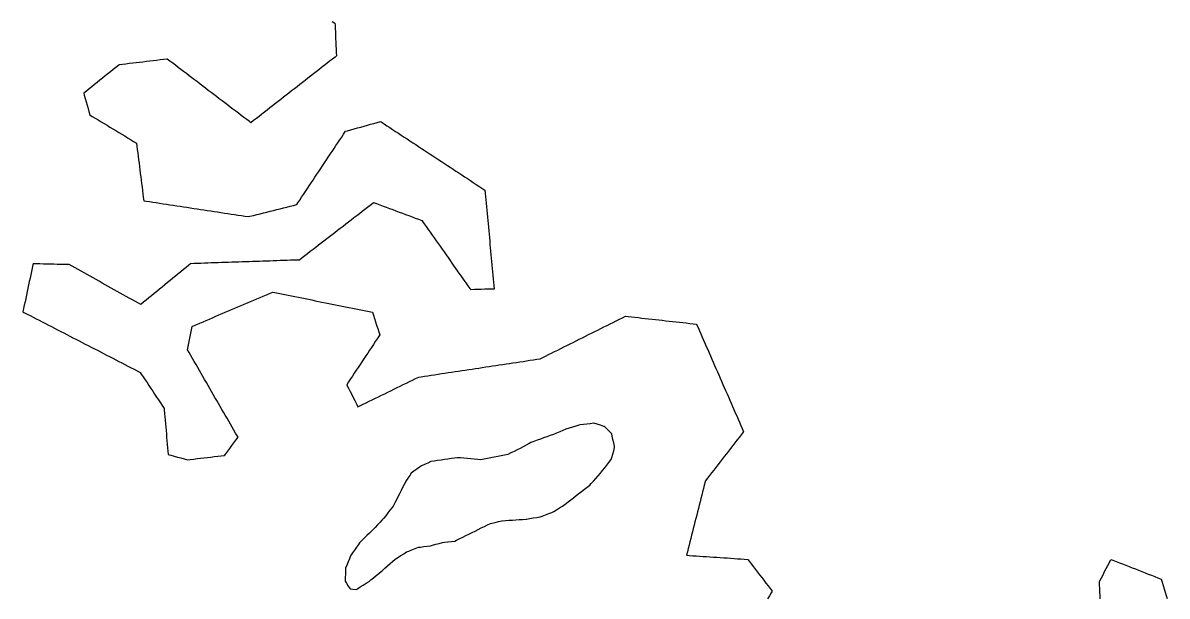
# Model space of a CAD drawing. Header units: millimetres. Extents: x 32 to 3054, y 42 to 5568.
# Drawn here: x 290.4 to 622.7, y 3797.9 to 3964.3 of the extents above; entities that cross this region are included whole.
import ezdxf

# ---------------------------------------------------------------- set-up
doc = ezdxf.new("R2010")
doc.units = ezdxf.units.MM
for name, color, linetype in [('ALL_ISLANDS', 7, 'Continuous'), ('OUTLINE_ISLAND_01', 7, 'Continuous'), ('OUTLINE_ISLAND_12', 7, 'Continuous')]:
    doc.layers.add(name, color=color, linetype=linetype)

msp = doc.modelspace()

# ---------------------------------------------------------------- linework, layer by layer
at = {"layer": 'ALL_ISLANDS'}
for points in [[(380.1696, 3964.6611), (381.0264, 3964.1455), (381.0478, 3963.6477), (381.0907, 3962.6486), (381.1337, 3961.6495), (381.1766, 3960.6505), (381.2196, 3959.6514), (381.2625, 3958.6523), (381.3055, 3957.6532), (381.3484, 3956.6542), (381.3914, 3955.6551), (381.4343, 3954.656), (381.0496, 3954.3556), (380.2615, 3953.7401), (379.4734, 3953.1246), (378.6852, 3952.509), (377.8971, 3951.8935), (377.109, 3951.278), (376.3208, 3950.6625), (375.5327, 3950.047), (374.7446, 3949.4315), (373.9564, 3948.816), (373.1683, 3948.2005), (372.3802, 3947.585), (371.5921, 3946.9695), (370.8039, 3946.354), (370.0158, 3945.7384), (369.2277, 3945.1229), (368.4395, 3944.5074), (367.6514, 3943.8919), (366.8633, 3943.2764), (366.0751, 3942.6609), (365.287, 3942.0454), (364.4989, 3941.4299), (363.7108, 3940.8144), (362.9226, 3940.1989), (362.1345, 3939.5834), (361.3464, 3938.9679), (360.5582, 3938.3523), (359.7701, 3937.7368), (358.982, 3937.1213), (358.1938, 3936.5058), (357.4057, 3935.8903), (356.6176, 3935.2748), (356.1816, 3935.6062), (355.3855, 3936.2113), (354.5893, 3936.8164), (353.7932, 3937.4215), (352.997, 3938.0266), (352.2009, 3938.6317), (351.4048, 3939.2368), (350.6086, 3939.8419), (349.8125, 3940.447), (349.0163, 3941.0521), (348.2202, 3941.6572), (347.424, 3942.2623), (346.6279, 3942.8674), (345.8318, 3943.4726), (345.0356, 3944.0777), (344.2395, 3944.6828), (343.4433, 3945.2879), (342.6472, 3945.893), (341.851, 3946.4981), (341.0549, 3947.1032), (340.2588, 3947.7083), (339.4626, 3948.3134), (338.6665, 3948.9185), (337.8703, 3949.5236), (337.0742, 3950.1287), (336.278, 3950.7339), (335.4819, 3951.339), (334.6858, 3951.9441), (333.8896, 3952.5492), (333.0935, 3953.1543), (332.2973, 3953.7594), (332.2119, 3953.749), (331.2192, 3953.6287), (330.2264, 3953.5084), (329.2337, 3953.3881), (328.241, 3953.2677), (327.2482, 3953.1474), (326.2555, 3953.0271), (325.2628, 3952.9068), (324.27, 3952.7864), (323.2773, 3952.6661), (322.2846, 3952.5458), (321.2918, 3952.4255), (320.2991, 3952.3051), (319.3064, 3952.1848), (318.3136, 3952.0645), (318.2041, 3951.9766), (317.4241, 3951.3508), (316.6442, 3950.7249), (315.8642, 3950.0991), (315.0843, 3949.4732), (314.3043, 3948.8474), (313.5244, 3948.2216), (312.7444, 3947.5957), (311.9645, 3946.9699), (311.1845, 3946.3441), (310.4046, 3945.7182), (309.6246, 3945.0924), (308.8447, 3944.4665), (308.0647, 3943.8407), (308.216, 3943.306), (308.4882, 3942.3438), (308.7605, 3941.3816), (309.0327, 3940.4193), (309.3049, 3939.4571), (309.5772, 3938.4949), (309.8494, 3937.5326), (310.5409, 3937.1151), (311.397, 3936.5982), (312.253, 3936.0812), (313.109, 3935.5643), (313.9651, 3935.0474), (314.8211, 3934.5305), (315.6771, 3934.0135), (316.5331, 3933.4966), (317.3892, 3932.9797), (318.2452, 3932.4628), (319.1012, 3931.9458), (319.9573, 3931.4289), (320.8133, 3930.912), (321.6693, 3930.3951), (322.5254, 3929.8782), (323.3814, 3929.3612), (323.4878, 3928.5148), (323.6125, 3927.5226), (323.7371, 3926.5304), (323.8618, 3925.5382), (323.9865, 3924.5461), (324.1112, 3923.5539), (324.2359, 3922.5617), (324.3606, 3921.5695), (324.4852, 3920.5773), (324.6099, 3919.5851), (324.7346, 3918.5929), (324.8593, 3917.6007), (324.984, 3916.6085), (325.1087, 3915.6163), (325.2333, 3914.6241), (325.358, 3913.6319), (325.4827, 3912.6397), (326.1533, 3912.5376), (327.1419, 3912.387), (328.1305, 3912.2365), (329.1191, 3912.086), (330.1077, 3911.9355), (331.0964, 3911.7849), (332.085, 3911.6344), (333.0736, 3911.4839), (334.0622, 3911.3333), (335.0508, 3911.1828), (336.0394, 3911.0323), (337.028, 3910.8817), (338.0166, 3910.7312), (339.0052, 3910.5807), (339.9938, 3910.4301), (340.9824, 3910.2796), (341.971, 3910.1291), (342.9596, 3909.9785), (343.9482, 3909.828), (344.9368, 3909.6775), (345.9254, 3909.527), (346.914, 3909.3764), (347.9026, 3909.2259), (348.8912, 3909.0754), (349.8798, 3908.9248), (350.8685, 3908.7743), (351.8571, 3908.6238), (352.8457, 3908.4732), (353.8343, 3908.3227), (354.8229, 3908.1722), (355.8115, 3908.0216), (356.3406, 3908.1534), (357.3109, 3908.3952), (358.2813, 3908.6369), (359.2516, 3908.8786), (360.222, 3909.1204), (361.1923, 3909.3621), (362.1626, 3909.6038), (363.133, 3909.8456), (364.1033, 3910.0873), (365.0737, 3910.329), (366.044, 3910.5708), (367.0144, 3910.8125), (367.9847, 3911.0542), (368.955, 3911.296), (369.9254, 3911.5377), (370.2254, 3911.9884), (370.7796, 3912.8208), (371.3337, 3913.6532), (371.8878, 3914.4857), (372.442, 3915.3181), (372.9961, 3916.1505), (373.5503, 3916.9829), (374.1044, 3917.8153), (374.6586, 3918.6478), (375.2127, 3919.4802), (375.7669, 3920.3126), (376.321, 3921.145), (376.8751, 3921.9774), (377.4293, 3922.8099), (377.9834, 3923.6423), (378.5376, 3924.4747), (379.0917, 3925.3071), (379.6459, 3926.1395), (380.2, 3926.972), (380.7542, 3927.8044), (381.3083, 3928.6368), (381.8624, 3929.4692), (382.4166, 3930.3016), (382.9707, 3931.1341), (383.5249, 3931.9665), (384.079, 3932.7989), (384.6381, 3932.9535), (385.6019, 3933.22), (386.5657, 3933.4866), (387.5295, 3933.7531), (388.4933, 3934.0197), (389.4572, 3934.2862), (390.421, 3934.5528), (391.3848, 3934.8193), (392.3486, 3935.0859), (393.3125, 3935.3524), (394.2763, 3935.619), (394.431, 3935.5173), (395.2667, 3934.9682), (396.1025, 3934.4191), (396.9382, 3933.87), (397.774, 3933.3209), (398.6097, 3932.7718), (399.4455, 3932.2227), (400.2812, 3931.6736), (401.117, 3931.1245), (401.9527, 3930.5754), (402.7885, 3930.0263), (403.6243, 3929.4772), (404.46, 3928.9281), (405.2958, 3928.379), (406.1315, 3927.8299), (406.9673, 3927.2808), (407.803, 3926.7317), (408.6388, 3926.1826), (409.4745, 3925.6335), (410.3103, 3925.0844), (411.146, 3924.5353), (411.9818, 3923.9862), (412.8176, 3923.4371), (413.6533, 3922.888), (414.4891, 3922.3389), (415.3248, 3921.7898), (416.1606, 3921.2406), (416.9963, 3920.6915), (417.8321, 3920.1424), (418.6678, 3919.5933), (419.5036, 3919.0442), (420.3393, 3918.4951), (421.1751, 3917.946), (422.0109, 3917.3969), (422.8466, 3916.8478), (423.6824, 3916.2987), (424.5181, 3915.7496), (424.6019, 3914.8806), (424.698, 3913.8852), (424.794, 3912.8898), (424.89, 3911.8944), (424.986, 3910.899), (425.082, 3909.9037), (425.178, 3908.9083), (425.2741, 3907.9129), (425.3701, 3906.9175), (425.4661, 3905.9221), (425.5621, 3904.9268), (425.6581, 3903.9314), (425.7541, 3902.936), (425.8501, 3901.9406), (425.9462, 3900.9452), (426.0422, 3899.9499), (426.1382, 3898.9545), (426.2342, 3897.9591), (426.3302, 3896.9637), (426.4262, 3895.9683), (426.5223, 3894.973), (426.6183, 3893.9776), (426.7143, 3892.9822), (426.8103, 3891.9868), (426.9063, 3890.9914), (427.0023, 3889.9961), (427.0984, 3889.0007), (427.1944, 3888.0053), (427.2904, 3887.0099), (426.5124, 3886.9866), (425.5129, 3886.9567), (424.5133, 3886.9268), (423.5138, 3886.8968), (422.5142, 3886.8669), (421.5147, 3886.837), (420.5151, 3886.807), (420.2815, 3887.1387), (419.7058, 3887.9564), (419.1301, 3888.774), (418.5543, 3889.5916), (417.9786, 3890.4093), (417.4028, 3891.2269), (416.8271, 3892.0445), (416.2514, 3892.8622), (415.6756, 3893.6798), (415.0999, 3894.4974), (414.5241, 3895.3151), (413.9484, 3896.1327), (413.3726, 3896.9503), (412.7969, 3897.768), (412.2212, 3898.5856), (411.6454, 3899.4032), (411.0697, 3900.2209), (410.4939, 3901.0385), (409.9182, 3901.8561), (409.3425, 3902.6737), (408.7667, 3903.4914), (408.191, 3904.309), (407.6152, 3905.1266), (407.0395, 3905.9443), (406.4638, 3906.7619), (406.3145, 3906.8175), (405.3774, 3907.1664), (404.4402, 3907.5153), (403.5031, 3907.8643), (402.5659, 3908.2132), (401.6288, 3908.5621), (400.6916, 3908.911), (399.7545, 3909.26), (398.8173, 3909.6089), (397.8802, 3909.9578), (396.943, 3910.3068), (396.0059, 3910.6557), (395.0687, 3911.0046), (394.1316, 3911.3535), (393.1944, 3911.7025), (392.2573, 3912.0514), (392.0762, 3911.9119), (391.284, 3911.3015), (390.4919, 3910.6912), (389.6998, 3910.0808), (388.9076, 3909.4705), (388.1155, 3908.8602), (387.3233, 3908.2498), (386.5312, 3907.6395), (385.7391, 3907.0292), (384.9469, 3906.4188), (384.1548, 3905.8085), (383.3626, 3905.1981), (382.5705, 3904.5878), (381.7784, 3903.9775), (380.9862, 3903.3671), (380.1941, 3902.7568), (379.4019, 3902.1464), (378.6098, 3901.5361), (377.8176, 3900.9258), (377.0255, 3900.3154), (376.2334, 3899.7051), (375.4412, 3899.0947), (374.6491, 3898.4844), (373.8569, 3897.8741), (373.0648, 3897.2637), (372.2727, 3896.6534), (371.4805, 3896.0431), (370.6884, 3895.4327), (370.0902, 3895.4124), (369.0908, 3895.3784), (368.0914, 3895.3444), (367.0919, 3895.3104), (366.0925, 3895.2764), (365.0931, 3895.2424), (364.0937, 3895.2084), (363.0942, 3895.1744), (362.0948, 3895.1404), (361.0954, 3895.1064), (360.096, 3895.0724), (359.0966, 3895.0384), (358.0971, 3895.0044), (357.0977, 3894.9705), (356.0983, 3894.9365), (355.0989, 3894.9025), (354.0994, 3894.8685), (353.1, 3894.8345), (352.1006, 3894.8005), (351.1012, 3894.7665), (350.1018, 3894.7325), (349.1023, 3894.6985), (348.1029, 3894.6645), (347.1035, 3894.6305), (346.1041, 3894.5965), (345.1046, 3894.5625), (344.1052, 3894.5285), (343.1058, 3894.4946), (342.1064, 3894.4606), (341.107, 3894.4266), (340.1075, 3894.3926), (339.1081, 3894.3586), (338.5787, 3893.9255), (337.8046, 3893.2924), (337.0306, 3892.6593), (336.2565, 3892.0261), (335.4825, 3891.393), (334.7084, 3890.7599), (333.9344, 3890.1267), (333.1603, 3889.4936), (332.3863, 3888.8605), (331.6122, 3888.2274), (330.8382, 3887.5942), (330.0642, 3886.9611), (329.2901, 3886.328), (328.5161, 3885.6948), (327.742, 3885.0617), (326.968, 3884.4286), (326.1939, 3883.7954), (325.4199, 3883.1623), (324.6458, 3882.5292), (323.9192, 3882.9324), (323.0449, 3883.4177), (322.1705, 3883.903), (321.2962, 3884.3883), (320.4218, 3884.8735), (319.5474, 3885.3588), (318.6731, 3885.8441), (317.7987, 3886.3293), (316.9243, 3886.8146), (316.05, 3887.2999), (315.1756, 3887.7852), (314.3012, 3888.2704), (313.4269, 3888.7557), (312.5525, 3889.241), (311.6782, 3889.7262), (310.8038, 3890.2115), (309.9294, 3890.6968), (309.0551, 3891.1821), (308.1807, 3891.6673), (307.3063, 3892.1526), (306.432, 3892.6379), (305.5576, 3893.1231), (304.6833, 3893.6084), (303.8089, 3894.0937), (303.3327, 3894.1045), (302.333, 3894.1272), (301.3332, 3894.1498), (300.3335, 3894.1725), (299.3338, 3894.1952), (298.334, 3894.2178), (297.3343, 3894.2405), (296.3345, 3894.2632), (295.3348, 3894.2858), (294.335, 3894.3085), (293.3353, 3894.3312), (293.2804, 3894.0714), (293.0736, 3893.0931), (292.8667, 3892.1147), (292.6599, 3891.1363), (292.453, 3890.1579), (292.2462, 3889.1796), (292.0394, 3888.2012), (291.8325, 3887.2228), (291.6257, 3886.2444), (291.4188, 3885.2661), (291.212, 3884.2877), (291.0052, 3883.3093), (290.7983, 3882.3309), (290.5915, 3881.3526), (290.3847, 3880.3742), (290.6923, 3880.2155), (291.5811, 3879.7572), (292.4699, 3879.2989), (293.3587, 3878.8406), (294.2475, 3878.3823), (295.1363, 3877.924), (296.0251, 3877.4657), (296.9139, 3877.0074), (297.8027, 3876.5491), (298.6915, 3876.0908), (299.5803, 3875.6325), (300.4691, 3875.1742), (301.3579, 3874.7159), (302.2467, 3874.2576), (303.1355, 3873.7993), (304.0243, 3873.341), (304.9131, 3872.8827), (305.8019, 3872.4244), (306.6907, 3871.9661), (307.5795, 3871.5078), (308.4683, 3871.0495), (309.3571, 3870.5912), (310.2459, 3870.1329), (311.1347, 3869.6746), (312.0235, 3869.2163), (312.9123, 3868.758), (313.8011, 3868.2997), (314.6899, 3867.8414), (315.5787, 3867.3831), (316.4675, 3866.9248), (317.3563, 3866.4665), (318.2451, 3866.0082), (319.1339, 3865.5499), (320.0226, 3865.0916), (320.9114, 3864.6333), (321.8002, 3864.175), (322.689, 3863.7167), (323.5778, 3863.2584), (324.4666, 3862.8001), (324.7807, 3862.3272), (325.3339, 3861.4942), (325.8871, 3860.6612), (326.4404, 3859.8281), (326.9936, 3858.9951), (327.5468, 3858.1621), (328.1001, 3857.3291), (328.6533, 3856.496), (329.2065, 3855.663), (329.7598, 3854.83), (330.313, 3853.997), (330.8662, 3853.1639), (331.4195, 3852.3309), (331.4556, 3851.9076), (331.5405, 3850.9112), (331.6255, 3849.9148), (331.7104, 3848.9184), (331.7954, 3847.922), (331.8804, 3846.9257), (331.9653, 3845.9293), (332.0503, 3844.9329), (332.1352, 3843.9365), (332.2202, 3842.9401), (332.3052, 3841.9437), (332.3901, 3840.9473), (332.4751, 3839.951), (332.5601, 3838.9546), (333.3275, 3838.7472), (334.2929, 3838.4863), (335.2583, 3838.2254), (336.2236, 3837.9646), (337.189, 3837.7037), (338.1544, 3837.4428), (339.0098, 3837.5425), (340.0031, 3837.6583), (340.9963, 3837.774), (341.9896, 3837.8898), (342.9829, 3838.0055), (343.9762, 3838.1213), (344.9695, 3838.237), (345.9627, 3838.3527), (346.956, 3838.4685), (347.9493, 3838.5842), (348.9426, 3838.7), (349.2805, 3839.1532), (349.8781, 3839.955), (350.4758, 3840.7567), (351.0735, 3841.5584), (351.6712, 3842.3602), (352.2689, 3843.1619), (352.8666, 3843.9636), (352.6769, 3844.292), (352.1766, 3845.1579), (351.6764, 3846.0238), (351.1762, 3846.8896), (350.6759, 3847.7555), (350.1757, 3848.6214), (349.6755, 3849.4873), (349.1752, 3850.3532), (348.675, 3851.2191), (348.1747, 3852.085), (347.6745, 3852.9509), (347.1743, 3853.8167), (346.674, 3854.6826), (346.1738, 3855.5485), (345.6736, 3856.4144), (345.1733, 3857.2803), (344.6731, 3858.1462), (344.1728, 3859.0121), (343.6726, 3859.878), (343.1724, 3860.7439), (342.6721, 3861.6097), (342.1719, 3862.4756), (341.6716, 3863.3415), (341.1714, 3864.2074), (340.6712, 3865.0733), (340.1709, 3865.9392), (339.6707, 3866.8051), (339.1705, 3867.671), (338.6702, 3868.5368), (338.17, 3869.4027), (338.3467, 3870.2861), (338.5429, 3871.2667), (338.7391, 3872.2473), (338.9353, 3873.2279), (339.1314, 3874.2084), (339.3276, 3875.189), (339.5238, 3876.1696), (339.9358, 3876.3447), (340.8561, 3876.736), (341.7763, 3877.1273), (342.6966, 3877.5186), (343.6169, 3877.9099), (344.5372, 3878.3011), (345.4574, 3878.6924), (346.3777, 3879.0837), (347.298, 3879.475), (348.2182, 3879.8663), (349.1385, 3880.2575), (350.0588, 3880.6488), (350.9791, 3881.0401), (351.8993, 3881.4314), (352.8196, 3881.8227), (353.7399, 3882.214), (354.6601, 3882.6052), (355.5804, 3882.9965), (356.5007, 3883.3878), (357.421, 3883.7791), (358.3412, 3884.1704), (359.2615, 3884.5616), (360.1818, 3884.9529), (361.102, 3885.3442), (362.0223, 3885.7355), (362.9426, 3886.1268), (363.5253, 3886.0088), (364.5055, 3885.8105), (365.4856, 3885.6121), (366.4657, 3885.4138), (367.4459, 3885.2154), (368.426, 3885.0171), (369.4061, 3884.8187), (370.3863, 3884.6204), (371.3664, 3884.422), (372.3465, 3884.2237), (373.3267, 3884.0253), (374.3068, 3883.827), (375.2869, 3883.6286), (376.267, 3883.4303), (377.2472, 3883.2319), (378.2273, 3883.0336), (379.2074, 3882.8352), (380.1876, 3882.6369), (381.1677, 3882.4385), (382.1478, 3882.2402), (383.128, 3882.0418), (384.1081, 3881.8435), (385.0882, 3881.6451), (386.0684, 3881.4468), (387.0485, 3881.2484), (388.0286, 3881.0501), (389.0088, 3880.8517), (389.9889, 3880.6534), (390.969, 3880.455), (391.9491, 3880.2567), (392.2214, 3879.3894), (392.5208, 3878.4353), (392.8203, 3877.4812), (393.1198, 3876.5271), (393.4192, 3875.5729), (393.7187, 3874.6188), (394.0182, 3873.6647), (393.841, 3873.3985), (393.2871, 3872.5659), (392.7332, 3871.7333), (392.1793, 3870.9008), (391.6254, 3870.0682), (391.0714, 3869.2356), (390.5175, 3868.4031), (389.9636, 3867.5705), (389.4097, 3866.7379), (388.8558, 3865.9054), (388.3018, 3865.0728), (387.7479, 3864.2402), (387.194, 3863.4076), (386.6401, 3862.5751), (386.0862, 3861.7425), (385.5322, 3860.9099), (384.9783, 3860.0774), (384.4244, 3859.2448), (384.5105, 3859.0752), (384.9635, 3858.1837), (385.4165, 3857.2922), (385.8694, 3856.4006), (386.3224, 3855.5091), (386.7753, 3854.6176), (387.2283, 3853.726), (387.6812, 3852.8345), (388.2668, 3853.1201), (389.1656, 3853.5584), (390.0645, 3853.9967), (390.9633, 3854.435), (391.8621, 3854.8733), (392.7609, 3855.3116), (393.6597, 3855.7499), (394.5586, 3856.1882), (395.4574, 3856.6266), (396.3562, 3857.0649), (397.255, 3857.5032), (398.1539, 3857.9415), (399.0527, 3858.3798), (399.9515, 3858.8181), (400.8503, 3859.2564), (401.7492, 3859.6947), (402.648, 3860.1331), (403.5468, 3860.5714), (404.4456, 3861.0097), (405.3444, 3861.448), (406.0041, 3861.5472), (406.9929, 3861.6961), (407.9818, 3861.8449), (408.9706, 3861.9937), (409.9595, 3862.1425), (410.9484, 3862.2913), (411.9372, 3862.4401), (412.9261, 3862.5889), (413.915, 3862.7377), (414.9038, 3862.8865), (415.8927, 3863.0353), (416.8816, 3863.1842), (417.8704, 3863.333), (418.8593, 3863.4818), (419.8482, 3863.6306), (420.837, 3863.7794), (421.8259, 3863.9282), (422.8148, 3864.077), (423.8036, 3864.2258), (424.7925, 3864.3746), (425.7814, 3864.5234), (426.7702, 3864.6723), (427.7591, 3864.8211), (428.748, 3864.9699), (429.7368, 3865.1187), (430.7257, 3865.2675), (431.7146, 3865.4163), (432.7034, 3865.5651), (433.6923, 3865.7139), (434.6812, 3865.8627), (435.67, 3866.0115), (436.6589, 3866.1604), (437.6478, 3866.3092), (438.6366, 3866.458), (439.6255, 3866.6068), (440.6144, 3866.7556), (441.2352, 3867.0655), (442.1299, 3867.512), (443.0247, 3867.9586), (443.9194, 3868.4052), (444.8141, 3868.8518), (445.7089, 3869.2984), (446.6036, 3869.745), (447.4984, 3870.1915), (448.3931, 3870.6381), (449.2879, 3871.0847), (450.1826, 3871.5313), (451.0773, 3871.9779), (451.9721, 3872.4245), (452.8668, 3872.871), (453.7616, 3873.3176), (454.6563, 3873.7642), (455.551, 3874.2108), (456.4458, 3874.6574), (457.3405, 3875.104), (458.2353, 3875.5505), (459.13, 3875.9971), (460.0248, 3876.4437), (460.9195, 3876.8903), (461.8142, 3877.3369), (462.709, 3877.7835), (463.6037, 3878.23), (464.4985, 3878.6766), (465.3932, 3879.1232), (466.1479, 3879.0387), (467.1417, 3878.9275), (468.1355, 3878.8162), (469.1293, 3878.705), (470.1231, 3878.5937), (471.1169, 3878.4825), (472.1107, 3878.3712), (473.1044, 3878.26), (474.0982, 3878.1487), (475.092, 3878.0375), (476.0858, 3877.9262), (477.0796, 3877.815), (478.0734, 3877.7037), (479.0672, 3877.5925), (480.061, 3877.4812), (481.0548, 3877.37), (482.0486, 3877.2587), (483.0424, 3877.1475), (484.0362, 3877.0362), (485.03, 3876.925), (486.0238, 3876.8137), (486.0549, 3876.7427), (486.4559, 3875.8266), (486.857, 3874.9106), (487.2581, 3873.9946), (487.6592, 3873.0785), (488.0603, 3872.1625), (488.4614, 3871.2464), (488.8624, 3870.3304), (489.2635, 3869.4143), (489.6646, 3868.4983), (490.0657, 3867.5823), (490.4668, 3866.6662), (490.8678, 3865.7502), (491.2689, 3864.8341), (491.67, 3863.9181), (492.0711, 3863.0021), (492.4722, 3862.086), (492.8733, 3861.17), (493.2743, 3860.2539), (493.6754, 3859.3379), (494.0765, 3858.4218), (494.4776, 3857.5058), (494.8787, 3856.5898), (495.2797, 3855.6737), (495.6808, 3854.7577), (496.0819, 3853.8416), (496.483, 3852.9256), (496.8841, 3852.0095), (497.2852, 3851.0935), (497.6862, 3850.1775), (498.0873, 3849.2614), (498.4884, 3848.3454), (498.8895, 3847.4293), (499.2906, 3846.5133), (499.6916, 3845.5972), (499.6141, 3845.4974), (499.0008, 3844.7075), (498.3876, 3843.9176), (497.7743, 3843.1277), (497.1611, 3842.3378), (496.5478, 3841.5479), (495.9346, 3840.758), (495.3213, 3839.9682), (494.708, 3839.1783), (494.0948, 3838.3884), (493.4815, 3837.5985), (492.8683, 3836.8086), (492.255, 3836.0187), (491.6418, 3835.2288), (491.0285, 3834.439), (490.4153, 3833.6491), (489.802, 3832.8592), (489.1888, 3832.0693), (488.5755, 3831.2794), (488.514, 3831.036), (488.2689, 3830.0665), (488.0239, 3829.097), (487.7789, 3828.1274), (487.5339, 3827.1579), (487.2888, 3826.1884), (487.0438, 3825.2189), (486.7988, 3824.2494), (486.5537, 3823.2799), (486.3087, 3822.3103), (486.0637, 3821.3408), (485.8187, 3820.3713), (485.5736, 3819.4018), (485.3286, 3818.4323), (485.0836, 3817.4628), (484.8385, 3816.4932), (484.5935, 3815.5237), (484.3485, 3814.5542), (484.1035, 3813.5847), (483.8584, 3812.6152), (483.6134, 3811.6457), (483.3684, 3810.6762), (483.1233, 3809.7066), (483.9331, 3809.6534), (484.931, 3809.5877), (485.9288, 3809.522), (486.9267, 3809.4564), (487.9245, 3809.3907), (488.9223, 3809.325), (489.9202, 3809.2594), (490.918, 3809.1937), (491.9159, 3809.128), (492.9137, 3809.0624), (493.9116, 3808.9967), (494.9094, 3808.9311), (495.9072, 3808.8654), (496.9051, 3808.7997), (497.9029, 3808.7341), (498.9008, 3808.6684), (499.8986, 3808.6027), (500.8964, 3808.5371), (501.3096, 3807.9996), (501.9191, 3807.2067), (502.5285, 3806.4139), (503.138, 3805.6211), (503.7474, 3804.8282), (504.3569, 3804.0354), (504.9663, 3803.2426), (505.5758, 3802.4498), (506.1852, 3801.6569), (506.7947, 3800.8641), (507.4041, 3800.0713), (508.0135, 3799.2784), (507.7129, 3798.7881), (507.1903, 3797.9355), (506.6677, 3797.0829)], [(603.2738, 3797.0797), (603.2272, 3798.0787), (603.1806, 3799.0776), (603.134, 3800.0765), (603.0874, 3801.0754), (603.0407, 3802.0743), (603.1637, 3802.3128), (603.6218, 3803.2017), (604.0799, 3804.0906), (604.5381, 3804.9795), (604.9962, 3805.8683), (605.4543, 3806.7572), (605.9125, 3807.6461), (606.3706, 3808.535), (606.9696, 3808.3), (607.9006, 3807.9349), (608.8315, 3807.5698), (609.7625, 3807.2046), (610.6935, 3806.8395), (611.6244, 3806.4744), (612.5554, 3806.1092), (613.4863, 3805.7441), (614.4173, 3805.3789), (615.3482, 3805.0138), (616.2792, 3804.6487), (617.2101, 3804.2835), (618.1411, 3803.9184), (619.072, 3803.5532), (620.003, 3803.1881), (620.9339, 3802.823), (621.2142, 3801.9139), (621.5087, 3800.9582), (621.8033, 3800.0026), (622.0979, 3799.047), (622.3924, 3798.0913), (622.687, 3797.1357)]]:
    msp.add_lwpolyline(points, dxfattribs=at)
msp.add_lwpolyline([(461.4093, 3844.9652), (460.7021, 3845.6723), (459.995, 3846.3794), (459.2879, 3847.0865), (459.0977, 3847.1465), (458.144, 3847.4473), (457.1904, 3847.748), (456.2367, 3848.0488), (456.154, 3848.039), (455.161, 3847.9208), (454.168, 3847.8025), (453.175, 3847.6843), (452.182, 3847.5661), (451.8829, 3847.4767), (450.9247, 3847.1906), (449.9665, 3846.9045), (449.0083, 3846.6184), (448.0501, 3846.3323), (447.2052, 3845.9725), (446.2851, 3845.5808), (445.3651, 3845.189), (444.445, 3844.7973), (443.5038, 3844.4612), (442.5621, 3844.1248), (441.6203, 3843.7885), (440.6786, 3843.4521), (439.7368, 3843.1158), (438.7951, 3842.7794), (437.8534, 3842.4431), (437.4078, 3842.1996), (436.5303, 3841.7201), (435.6528, 3841.2405), (434.7753, 3840.761), (433.8978, 3840.2815), (433.0315, 3839.8684), (432.1289, 3839.4379), (431.2263, 3839.0075), (431.2139, 3839.005), (430.2336, 3838.8075), (429.2533, 3838.61), (428.273, 3838.4125), (427.2927, 3838.215), (426.3124, 3838.0175), (425.332, 3837.82), (424.3517, 3837.6225), (423.3714, 3837.425), (422.4681, 3837.5076), (421.4722, 3837.5986), (420.4764, 3837.6897), (419.4805, 3837.7807), (418.4847, 3837.8718), (417.4888, 3837.9628), (416.493, 3838.0539), (415.7695, 3837.9451), (414.7806, 3837.7965), (413.7917, 3837.6478), (412.8028, 3837.4992), (411.8139, 3837.3505), (410.825, 3837.2019), (409.8361, 3837.0532), (408.8473, 3836.9046), (407.9443, 3836.5043), (407.0301, 3836.099), (406.1159, 3835.6937), (405.578, 3835.2989), (404.7717, 3834.7074), (403.9655, 3834.1158), (403.1592, 3833.5242), (402.7374, 3832.9062), (402.1737, 3832.0802), (401.6099, 3831.2543), (401.5599, 3831.1556), (401.108, 3830.2635), (400.6561, 3829.3714), (400.2042, 3828.4794), (399.7523, 3827.5873), (399.3004, 3826.6952), (398.8485, 3825.8032), (398.3966, 3824.9111), (397.9447, 3824.019), (397.5958, 3823.5716), (396.981, 3822.783), (396.3661, 3821.9943), (395.7512, 3821.2057), (395.1364, 3820.4171), (394.7221, 3819.9756), (394.0378, 3819.2463), (393.3536, 3818.5171), (392.6693, 3817.7879), (391.985, 3817.0586), (391.7396, 3816.8214), (391.0206, 3816.1264), (390.3015, 3815.4314), (389.5825, 3814.7364), (388.8635, 3814.0414), (388.1445, 3813.3464), (387.8162, 3812.874), (387.2454, 3812.0529), (386.6747, 3811.2318), (386.1039, 3810.4107), (385.5332, 3809.5896), (385.1942, 3808.7343), (384.8257, 3807.8046), (384.4572, 3806.875), (384.0888, 3805.9453), (384.0691, 3805.2521), (384.0407, 3804.2525), (384.0124, 3803.2529), (383.984, 3802.2533), (384.354, 3801.6451), (384.8736, 3800.7907), (385.3933, 3799.9364), (386.2104, 3799.8846), (387.2084, 3799.8214), (387.521, 3800.0157), (388.3703, 3800.5435), (389.2197, 3801.0713), (390.069, 3801.5992), (390.9184, 3802.127), (391.4386, 3802.5496), (392.2148, 3803.1801), (392.991, 3803.8106), (393.7672, 3804.441), (394.5434, 3805.0715), (394.7912, 3805.2928), (395.5371, 3805.9589), (396.283, 3806.6249), (397.0289, 3807.291), (397.7749, 3807.957), (398.5208, 3808.6231), (399.2914, 3809.1041), (400.1397, 3809.6337), (400.9879, 3810.1632), (401.8362, 3810.6927), (402.4583, 3810.9408), (403.3872, 3811.3113), (404.316, 3811.6818), (405.2449, 3812.0522), (405.811, 3812.1236), (406.8031, 3812.2487), (407.7952, 3812.3738), (408.7874, 3812.4989), (409.3795, 3812.6588), (410.3449, 3812.9195), (411.3103, 3813.1802), (412.2757, 3813.4409), (412.8343, 3813.5045), (413.8279, 3813.6177), (414.8215, 3813.731), (415.815, 3813.8442), (416.3412, 3814.1037), (417.238, 3814.546), (418.1349, 3814.9884), (419.0317, 3815.4307), (419.9286, 3815.8731), (420.8254, 3816.3154), (421.7222, 3816.7578), (422.6191, 3817.2001), (423.5159, 3817.6425), (424.4128, 3818.0848), (425.3096, 3818.5271), (426.2065, 3818.9695), (426.5273, 3819.0447), (427.5009, 3819.2731), (428.4745, 3819.5014), (429.4481, 3819.7297), (429.5368, 3819.7358), (430.5345, 3819.8041), (431.5321, 3819.8725), (432.5298, 3819.9408), (433.5274, 3820.0092), (434.5251, 3820.0775), (435.5228, 3820.1458), (436.5204, 3820.2142), (436.6473, 3820.2353), (437.6337, 3820.3994), (438.6202, 3820.5636), (439.6066, 3820.7277), (440.5931, 3820.8918), (441.2243, 3821.1209), (442.1643, 3821.462), (443.1043, 3821.8031), (444.0444, 3822.1443), (444.5385, 3822.4372), (445.3986, 3822.9472), (446.2588, 3823.4573), (447.1189, 3823.9673), (447.1257, 3823.9725), (447.9163, 3824.5848), (448.7069, 3825.1972), (449.4975, 3825.8095), (450.2881, 3826.4218), (451.0787, 3827.0341), (451.8693, 3827.6465), (452.6599, 3828.2588), (453.4505, 3828.8711), (454.2411, 3829.4834), (455.0317, 3830.0958), (455.4199, 3830.5291), (456.0871, 3831.2739), (456.7543, 3832.0188), (457.4216, 3832.7636), (458.0888, 3833.5085), (458.1205, 3833.5489), (458.7376, 3834.3358), (459.3547, 3835.1227), (459.9718, 3835.9096), (460.5889, 3836.6965), (461.206, 3837.4834), (461.395, 3838.1267), (461.6768, 3839.0862), (461.9587, 3840.0456), (462.2406, 3841.0051), (462.1638, 3841.3709), (461.9583, 3842.3496), (461.7529, 3843.3283), (461.5474, 3844.3069)], close=True, dxfattribs=at)
at = {"layer": 'OUTLINE_ISLAND_01'}
for points in [[(380.1696, 3964.6611), (381.0264, 3964.1455), (381.0478, 3963.6477), (381.0907, 3962.6486), (381.1337, 3961.6495), (381.1766, 3960.6505), (381.2196, 3959.6514), (381.2625, 3958.6523), (381.3055, 3957.6532), (381.3484, 3956.6542), (381.3914, 3955.6551), (381.4343, 3954.656), (381.0496, 3954.3556), (380.2615, 3953.7401), (379.4734, 3953.1246), (378.6852, 3952.509), (377.8971, 3951.8935), (377.109, 3951.278), (376.3208, 3950.6625), (375.5327, 3950.047), (374.7446, 3949.4315), (373.9564, 3948.816), (373.1683, 3948.2005), (372.3802, 3947.585), (371.5921, 3946.9695), (370.8039, 3946.354), (370.0158, 3945.7384), (369.2277, 3945.1229), (368.4395, 3944.5074), (367.6514, 3943.8919), (366.8633, 3943.2764), (366.0751, 3942.6609), (365.287, 3942.0454), (364.4989, 3941.4299), (363.7108, 3940.8144), (362.9226, 3940.1989), (362.1345, 3939.5834), (361.3464, 3938.9679), (360.5582, 3938.3523), (359.7701, 3937.7368), (358.982, 3937.1213), (358.1938, 3936.5058), (357.4057, 3935.8903), (356.6176, 3935.2748), (356.1816, 3935.6062), (355.3855, 3936.2113), (354.5893, 3936.8164), (353.7932, 3937.4215), (352.997, 3938.0266), (352.2009, 3938.6317), (351.4048, 3939.2368), (350.6086, 3939.8419), (349.8125, 3940.447), (349.0163, 3941.0521), (348.2202, 3941.6572), (347.424, 3942.2623), (346.6279, 3942.8674), (345.8318, 3943.4726), (345.0356, 3944.0777), (344.2395, 3944.6828), (343.4433, 3945.2879), (342.6472, 3945.893), (341.851, 3946.4981), (341.0549, 3947.1032), (340.2588, 3947.7083), (339.4626, 3948.3134), (338.6665, 3948.9185), (337.8703, 3949.5236), (337.0742, 3950.1287), (336.278, 3950.7339), (335.4819, 3951.339), (334.6858, 3951.9441), (333.8896, 3952.5492), (333.0935, 3953.1543), (332.2973, 3953.7594), (332.2119, 3953.749), (331.2192, 3953.6287), (330.2264, 3953.5084), (329.2337, 3953.3881), (328.241, 3953.2677), (327.2482, 3953.1474), (326.2555, 3953.0271), (325.2628, 3952.9068), (324.27, 3952.7864), (323.2773, 3952.6661), (322.2846, 3952.5458), (321.2918, 3952.4255), (320.2991, 3952.3051), (319.3064, 3952.1848), (318.3136, 3952.0645), (318.2041, 3951.9766), (317.4241, 3951.3508), (316.6442, 3950.7249), (315.8642, 3950.0991), (315.0843, 3949.4732), (314.3043, 3948.8474), (313.5244, 3948.2216), (312.7444, 3947.5957), (311.9645, 3946.9699), (311.1845, 3946.3441), (310.4046, 3945.7182), (309.6246, 3945.0924), (308.8447, 3944.4665), (308.0647, 3943.8407), (308.216, 3943.306), (308.4882, 3942.3438), (308.7605, 3941.3816), (309.0327, 3940.4193), (309.3049, 3939.4571), (309.5772, 3938.4949), (309.8494, 3937.5326), (310.5409, 3937.1151), (311.397, 3936.5982), (312.253, 3936.0812), (313.109, 3935.5643), (313.9651, 3935.0474), (314.8211, 3934.5305), (315.6771, 3934.0135), (316.5331, 3933.4966), (317.3892, 3932.9797), (318.2452, 3932.4628), (319.1012, 3931.9458), (319.9573, 3931.4289), (320.8133, 3930.912), (321.6693, 3930.3951), (322.5254, 3929.8782), (323.3814, 3929.3612), (323.4878, 3928.5148), (323.6125, 3927.5226), (323.7371, 3926.5304), (323.8618, 3925.5382), (323.9865, 3924.5461), (324.1112, 3923.5539), (324.2359, 3922.5617), (324.3606, 3921.5695), (324.4852, 3920.5773), (324.6099, 3919.5851), (324.7346, 3918.5929), (324.8593, 3917.6007), (324.984, 3916.6085), (325.1087, 3915.6163), (325.2333, 3914.6241), (325.358, 3913.6319), (325.4827, 3912.6397), (326.1533, 3912.5376), (327.1419, 3912.387), (328.1305, 3912.2365), (329.1191, 3912.086), (330.1077, 3911.9355), (331.0964, 3911.7849), (332.085, 3911.6344), (333.0736, 3911.4839), (334.0622, 3911.3333), (335.0508, 3911.1828), (336.0394, 3911.0323), (337.028, 3910.8817), (338.0166, 3910.7312), (339.0052, 3910.5807), (339.9938, 3910.4301), (340.9824, 3910.2796), (341.971, 3910.1291), (342.9596, 3909.9785), (343.9482, 3909.828), (344.9368, 3909.6775), (345.9254, 3909.527), (346.914, 3909.3764), (347.9026, 3909.2259), (348.8912, 3909.0754), (349.8798, 3908.9248), (350.8685, 3908.7743), (351.8571, 3908.6238), (352.8457, 3908.4732), (353.8343, 3908.3227), (354.8229, 3908.1722), (355.8115, 3908.0216), (356.3406, 3908.1534), (357.3109, 3908.3952), (358.2813, 3908.6369), (359.2516, 3908.8786), (360.222, 3909.1204), (361.1923, 3909.3621), (362.1626, 3909.6038), (363.133, 3909.8456), (364.1033, 3910.0873), (365.0737, 3910.329), (366.044, 3910.5708), (367.0144, 3910.8125), (367.9847, 3911.0542), (368.955, 3911.296), (369.9254, 3911.5377), (370.2254, 3911.9884), (370.7796, 3912.8208), (371.3337, 3913.6532), (371.8878, 3914.4857), (372.442, 3915.3181), (372.9961, 3916.1505), (373.5503, 3916.9829), (374.1044, 3917.8153), (374.6586, 3918.6478), (375.2127, 3919.4802), (375.7669, 3920.3126), (376.321, 3921.145), (376.8751, 3921.9774), (377.4293, 3922.8099), (377.9834, 3923.6423), (378.5376, 3924.4747), (379.0917, 3925.3071), (379.6459, 3926.1395), (380.2, 3926.972), (380.7542, 3927.8044), (381.3083, 3928.6368), (381.8624, 3929.4692), (382.4166, 3930.3016), (382.9707, 3931.1341), (383.5249, 3931.9665), (384.079, 3932.7989), (384.6381, 3932.9535), (385.6019, 3933.22), (386.5657, 3933.4866), (387.5295, 3933.7531), (388.4933, 3934.0197), (389.4572, 3934.2862), (390.421, 3934.5528), (391.3848, 3934.8193), (392.3486, 3935.0859), (393.3125, 3935.3524), (394.2763, 3935.619), (394.431, 3935.5173), (395.2667, 3934.9682), (396.1025, 3934.4191), (396.9382, 3933.87), (397.774, 3933.3209), (398.6097, 3932.7718), (399.4455, 3932.2227), (400.2812, 3931.6736), (401.117, 3931.1245), (401.9527, 3930.5754), (402.7885, 3930.0263), (403.6243, 3929.4772), (404.46, 3928.9281), (405.2958, 3928.379), (406.1315, 3927.8299), (406.9673, 3927.2808), (407.803, 3926.7317), (408.6388, 3926.1826), (409.4745, 3925.6335), (410.3103, 3925.0844), (411.146, 3924.5353), (411.9818, 3923.9862), (412.8176, 3923.4371), (413.6533, 3922.888), (414.4891, 3922.3389), (415.3248, 3921.7898), (416.1606, 3921.2406), (416.9963, 3920.6915), (417.8321, 3920.1424), (418.6678, 3919.5933), (419.5036, 3919.0442), (420.3393, 3918.4951), (421.1751, 3917.946), (422.0109, 3917.3969), (422.8466, 3916.8478), (423.6824, 3916.2987), (424.5181, 3915.7496), (424.6019, 3914.8806), (424.698, 3913.8852), (424.794, 3912.8898), (424.89, 3911.8944), (424.986, 3910.899), (425.082, 3909.9037), (425.178, 3908.9083), (425.2741, 3907.9129), (425.3701, 3906.9175), (425.4661, 3905.9221), (425.5621, 3904.9268), (425.6581, 3903.9314), (425.7541, 3902.936), (425.8501, 3901.9406), (425.9462, 3900.9452), (426.0422, 3899.9499), (426.1382, 3898.9545), (426.2342, 3897.9591), (426.3302, 3896.9637), (426.4262, 3895.9683), (426.5223, 3894.973), (426.6183, 3893.9776), (426.7143, 3892.9822), (426.8103, 3891.9868), (426.9063, 3890.9914), (427.0023, 3889.9961), (427.0984, 3889.0007), (427.1944, 3888.0053), (427.2904, 3887.0099), (426.5124, 3886.9866), (425.5129, 3886.9567), (424.5133, 3886.9268), (423.5138, 3886.8968), (422.5142, 3886.8669), (421.5147, 3886.837), (420.5151, 3886.807), (420.2815, 3887.1387), (419.7058, 3887.9564), (419.1301, 3888.774), (418.5543, 3889.5916), (417.9786, 3890.4093), (417.4028, 3891.2269), (416.8271, 3892.0445), (416.2514, 3892.8622), (415.6756, 3893.6798), (415.0999, 3894.4974), (414.5241, 3895.3151), (413.9484, 3896.1327), (413.3726, 3896.9503), (412.7969, 3897.768), (412.2212, 3898.5856), (411.6454, 3899.4032), (411.0697, 3900.2209), (410.4939, 3901.0385), (409.9182, 3901.8561), (409.3425, 3902.6737), (408.7667, 3903.4914), (408.191, 3904.309), (407.6152, 3905.1266), (407.0395, 3905.9443), (406.4638, 3906.7619), (406.3145, 3906.8175), (405.3774, 3907.1664), (404.4402, 3907.5153), (403.5031, 3907.8643), (402.5659, 3908.2132), (401.6288, 3908.5621), (400.6916, 3908.911), (399.7545, 3909.26), (398.8173, 3909.6089), (397.8802, 3909.9578), (396.943, 3910.3068), (396.0059, 3910.6557), (395.0687, 3911.0046), (394.1316, 3911.3535), (393.1944, 3911.7025), (392.2573, 3912.0514), (392.0762, 3911.9119), (391.284, 3911.3015), (390.4919, 3910.6912), (389.6998, 3910.0808), (388.9076, 3909.4705), (388.1155, 3908.8602), (387.3233, 3908.2498), (386.5312, 3907.6395), (385.7391, 3907.0292), (384.9469, 3906.4188), (384.1548, 3905.8085), (383.3626, 3905.1981), (382.5705, 3904.5878), (381.7784, 3903.9775), (380.9862, 3903.3671), (380.1941, 3902.7568), (379.4019, 3902.1464), (378.6098, 3901.5361), (377.8176, 3900.9258), (377.0255, 3900.3154), (376.2334, 3899.7051), (375.4412, 3899.0947), (374.6491, 3898.4844), (373.8569, 3897.8741), (373.0648, 3897.2637), (372.2727, 3896.6534), (371.4805, 3896.0431), (370.6884, 3895.4327), (370.0902, 3895.4124), (369.0908, 3895.3784), (368.0914, 3895.3444), (367.0919, 3895.3104), (366.0925, 3895.2764), (365.0931, 3895.2424), (364.0937, 3895.2084), (363.0942, 3895.1744), (362.0948, 3895.1404), (361.0954, 3895.1064), (360.096, 3895.0724), (359.0966, 3895.0384), (358.0971, 3895.0044), (357.0977, 3894.9705), (356.0983, 3894.9365), (355.0989, 3894.9025), (354.0994, 3894.8685), (353.1, 3894.8345), (352.1006, 3894.8005), (351.1012, 3894.7665), (350.1018, 3894.7325), (349.1023, 3894.6985), (348.1029, 3894.6645), (347.1035, 3894.6305), (346.1041, 3894.5965), (345.1046, 3894.5625), (344.1052, 3894.5285), (343.1058, 3894.4946), (342.1064, 3894.4606), (341.107, 3894.4266), (340.1075, 3894.3926), (339.1081, 3894.3586), (338.5787, 3893.9255), (337.8046, 3893.2924), (337.0306, 3892.6593), (336.2565, 3892.0261), (335.4825, 3891.393), (334.7084, 3890.7599), (333.9344, 3890.1267), (333.1603, 3889.4936), (332.3863, 3888.8605), (331.6122, 3888.2274), (330.8382, 3887.5942), (330.0642, 3886.9611), (329.2901, 3886.328), (328.5161, 3885.6948), (327.742, 3885.0617), (326.968, 3884.4286), (326.1939, 3883.7954), (325.4199, 3883.1623), (324.6458, 3882.5292), (323.9192, 3882.9324), (323.0449, 3883.4177), (322.1705, 3883.903), (321.2962, 3884.3883), (320.4218, 3884.8735), (319.5474, 3885.3588), (318.6731, 3885.8441), (317.7987, 3886.3293), (316.9243, 3886.8146), (316.05, 3887.2999), (315.1756, 3887.7852), (314.3012, 3888.2704), (313.4269, 3888.7557), (312.5525, 3889.241), (311.6782, 3889.7262), (310.8038, 3890.2115), (309.9294, 3890.6968), (309.0551, 3891.1821), (308.1807, 3891.6673), (307.3063, 3892.1526), (306.432, 3892.6379), (305.5576, 3893.1231), (304.6833, 3893.6084), (303.8089, 3894.0937), (303.3327, 3894.1045), (302.333, 3894.1272), (301.3332, 3894.1498), (300.3335, 3894.1725), (299.3338, 3894.1952), (298.334, 3894.2178), (297.3343, 3894.2405), (296.3345, 3894.2632), (295.3348, 3894.2858), (294.335, 3894.3085), (293.3353, 3894.3312), (293.2804, 3894.0714), (293.0736, 3893.0931), (292.8667, 3892.1147), (292.6599, 3891.1363), (292.453, 3890.1579), (292.2462, 3889.1796), (292.0394, 3888.2012), (291.8325, 3887.2228), (291.6257, 3886.2444), (291.4188, 3885.2661), (291.212, 3884.2877), (291.0052, 3883.3093), (290.7983, 3882.3309), (290.5915, 3881.3526), (290.3847, 3880.3742), (290.6923, 3880.2155), (291.5811, 3879.7572), (292.4699, 3879.2989), (293.3587, 3878.8406), (294.2475, 3878.3823), (295.1363, 3877.924), (296.0251, 3877.4657), (296.9139, 3877.0074), (297.8027, 3876.5491), (298.6915, 3876.0908), (299.5803, 3875.6325), (300.4691, 3875.1742), (301.3579, 3874.7159), (302.2467, 3874.2576), (303.1355, 3873.7993), (304.0243, 3873.341), (304.9131, 3872.8827), (305.8019, 3872.4244), (306.6907, 3871.9661), (307.5795, 3871.5078), (308.4683, 3871.0495), (309.3571, 3870.5912), (310.2459, 3870.1329), (311.1347, 3869.6746), (312.0235, 3869.2163), (312.9123, 3868.758), (313.8011, 3868.2997), (314.6899, 3867.8414), (315.5787, 3867.3831), (316.4675, 3866.9248), (317.3563, 3866.4665), (318.2451, 3866.0082), (319.1339, 3865.5499), (320.0226, 3865.0916), (320.9114, 3864.6333), (321.8002, 3864.175), (322.689, 3863.7167), (323.5778, 3863.2584), (324.4666, 3862.8001), (324.7807, 3862.3272), (325.3339, 3861.4942), (325.8871, 3860.6612), (326.4404, 3859.8281), (326.9936, 3858.9951), (327.5468, 3858.1621), (328.1001, 3857.3291), (328.6533, 3856.496), (329.2065, 3855.663), (329.7598, 3854.83), (330.313, 3853.997), (330.8662, 3853.1639), (331.4195, 3852.3309), (331.4556, 3851.9076), (331.5405, 3850.9112), (331.6255, 3849.9148), (331.7104, 3848.9184), (331.7954, 3847.922), (331.8804, 3846.9257), (331.9653, 3845.9293), (332.0503, 3844.9329), (332.1352, 3843.9365), (332.2202, 3842.9401), (332.3052, 3841.9437), (332.3901, 3840.9473), (332.4751, 3839.951), (332.5601, 3838.9546), (333.3275, 3838.7472), (334.2929, 3838.4863), (335.2583, 3838.2254), (336.2236, 3837.9646), (337.189, 3837.7037), (338.1544, 3837.4428), (339.0098, 3837.5425), (340.0031, 3837.6583), (340.9963, 3837.774), (341.9896, 3837.8898), (342.9829, 3838.0055), (343.9762, 3838.1213), (344.9695, 3838.237), (345.9627, 3838.3527), (346.956, 3838.4685), (347.9493, 3838.5842), (348.9426, 3838.7), (349.2805, 3839.1532), (349.8781, 3839.955), (350.4758, 3840.7567), (351.0735, 3841.5584), (351.6712, 3842.3602), (352.2689, 3843.1619), (352.8666, 3843.9636), (352.6769, 3844.292), (352.1766, 3845.1579), (351.6764, 3846.0238), (351.1762, 3846.8896), (350.6759, 3847.7555), (350.1757, 3848.6214), (349.6755, 3849.4873), (349.1752, 3850.3532), (348.675, 3851.2191), (348.1747, 3852.085), (347.6745, 3852.9509), (347.1743, 3853.8167), (346.674, 3854.6826), (346.1738, 3855.5485), (345.6736, 3856.4144), (345.1733, 3857.2803), (344.6731, 3858.1462), (344.1728, 3859.0121), (343.6726, 3859.878), (343.1724, 3860.7439), (342.6721, 3861.6097), (342.1719, 3862.4756), (341.6716, 3863.3415), (341.1714, 3864.2074), (340.6712, 3865.0733), (340.1709, 3865.9392), (339.6707, 3866.8051), (339.1705, 3867.671), (338.6702, 3868.5368), (338.17, 3869.4027), (338.3467, 3870.2861), (338.5429, 3871.2667), (338.7391, 3872.2473), (338.9353, 3873.2279), (339.1314, 3874.2084), (339.3276, 3875.189), (339.5238, 3876.1696), (339.9358, 3876.3447), (340.8561, 3876.736), (341.7763, 3877.1273), (342.6966, 3877.5186), (343.6169, 3877.9099), (344.5372, 3878.3011), (345.4574, 3878.6924), (346.3777, 3879.0837), (347.298, 3879.475), (348.2182, 3879.8663), (349.1385, 3880.2575), (350.0588, 3880.6488), (350.9791, 3881.0401), (351.8993, 3881.4314), (352.8196, 3881.8227), (353.7399, 3882.214), (354.6601, 3882.6052), (355.5804, 3882.9965), (356.5007, 3883.3878), (357.421, 3883.7791), (358.3412, 3884.1704), (359.2615, 3884.5616), (360.1818, 3884.9529), (361.102, 3885.3442), (362.0223, 3885.7355), (362.9426, 3886.1268), (363.5253, 3886.0088), (364.5055, 3885.8105), (365.4856, 3885.6121), (366.4657, 3885.4138), (367.4459, 3885.2154), (368.426, 3885.0171), (369.4061, 3884.8187), (370.3863, 3884.6204), (371.3664, 3884.422), (372.3465, 3884.2237), (373.3267, 3884.0253), (374.3068, 3883.827), (375.2869, 3883.6286), (376.267, 3883.4303), (377.2472, 3883.2319), (378.2273, 3883.0336), (379.2074, 3882.8352), (380.1876, 3882.6369), (381.1677, 3882.4385), (382.1478, 3882.2402), (383.128, 3882.0418), (384.1081, 3881.8435), (385.0882, 3881.6451), (386.0684, 3881.4468), (387.0485, 3881.2484), (388.0286, 3881.0501), (389.0088, 3880.8517), (389.9889, 3880.6534), (390.969, 3880.455), (391.9491, 3880.2567), (392.2214, 3879.3894), (392.5208, 3878.4353), (392.8203, 3877.4812), (393.1198, 3876.5271), (393.4192, 3875.5729), (393.7187, 3874.6188), (394.0182, 3873.6647), (393.841, 3873.3985), (393.2871, 3872.5659), (392.7332, 3871.7333), (392.1793, 3870.9008), (391.6254, 3870.0682), (391.0714, 3869.2356), (390.5175, 3868.4031), (389.9636, 3867.5705), (389.4097, 3866.7379), (388.8558, 3865.9054), (388.3018, 3865.0728), (387.7479, 3864.2402), (387.194, 3863.4076), (386.6401, 3862.5751), (386.0862, 3861.7425), (385.5322, 3860.9099), (384.9783, 3860.0774), (384.4244, 3859.2448), (384.5105, 3859.0752), (384.9635, 3858.1837), (385.4165, 3857.2922), (385.8694, 3856.4006), (386.3224, 3855.5091), (386.7753, 3854.6176), (387.2283, 3853.726), (387.6812, 3852.8345), (388.2668, 3853.1201), (389.1656, 3853.5584), (390.0645, 3853.9967), (390.9633, 3854.435), (391.8621, 3854.8733), (392.7609, 3855.3116), (393.6597, 3855.7499), (394.5586, 3856.1882), (395.4574, 3856.6266), (396.3562, 3857.0649), (397.255, 3857.5032), (398.1539, 3857.9415), (399.0527, 3858.3798), (399.9515, 3858.8181), (400.8503, 3859.2564), (401.7492, 3859.6947), (402.648, 3860.1331), (403.5468, 3860.5714), (404.4456, 3861.0097), (405.3444, 3861.448), (406.0041, 3861.5472), (406.9929, 3861.6961), (407.9818, 3861.8449), (408.9706, 3861.9937), (409.9595, 3862.1425), (410.9484, 3862.2913), (411.9372, 3862.4401), (412.9261, 3862.5889), (413.915, 3862.7377), (414.9038, 3862.8865), (415.8927, 3863.0353), (416.8816, 3863.1842), (417.8704, 3863.333), (418.8593, 3863.4818), (419.8482, 3863.6306), (420.837, 3863.7794), (421.8259, 3863.9282), (422.8148, 3864.077), (423.8036, 3864.2258), (424.7925, 3864.3746), (425.7814, 3864.5234), (426.7702, 3864.6723), (427.7591, 3864.8211), (428.748, 3864.9699), (429.7368, 3865.1187), (430.7257, 3865.2675), (431.7146, 3865.4163), (432.7034, 3865.5651), (433.6923, 3865.7139), (434.6812, 3865.8627), (435.67, 3866.0115), (436.6589, 3866.1604), (437.6478, 3866.3092), (438.6366, 3866.458), (439.6255, 3866.6068), (440.6144, 3866.7556), (441.2352, 3867.0655), (442.1299, 3867.512), (443.0247, 3867.9586), (443.9194, 3868.4052), (444.8141, 3868.8518), (445.7089, 3869.2984), (446.6036, 3869.745), (447.4984, 3870.1915), (448.3931, 3870.6381), (449.2879, 3871.0847), (450.1826, 3871.5313), (451.0773, 3871.9779), (451.9721, 3872.4245), (452.8668, 3872.871), (453.7616, 3873.3176), (454.6563, 3873.7642), (455.551, 3874.2108), (456.4458, 3874.6574), (457.3405, 3875.104), (458.2353, 3875.5505), (459.13, 3875.9971), (460.0248, 3876.4437), (460.9195, 3876.8903), (461.8142, 3877.3369), (462.709, 3877.7835), (463.6037, 3878.23), (464.4985, 3878.6766), (465.3932, 3879.1232), (466.1479, 3879.0387), (467.1417, 3878.9275), (468.1355, 3878.8162), (469.1293, 3878.705), (470.1231, 3878.5937), (471.1169, 3878.4825), (472.1107, 3878.3712), (473.1044, 3878.26), (474.0982, 3878.1487), (475.092, 3878.0375), (476.0858, 3877.9262), (477.0796, 3877.815), (478.0734, 3877.7037), (479.0672, 3877.5925), (480.061, 3877.4812), (481.0548, 3877.37), (482.0486, 3877.2587), (483.0424, 3877.1475), (484.0362, 3877.0362), (485.03, 3876.925), (486.0238, 3876.8137), (486.0549, 3876.7427), (486.4559, 3875.8266), (486.857, 3874.9106), (487.2581, 3873.9946), (487.6592, 3873.0785), (488.0603, 3872.1625), (488.4614, 3871.2464), (488.8624, 3870.3304), (489.2635, 3869.4143), (489.6646, 3868.4983), (490.0657, 3867.5823), (490.4668, 3866.6662), (490.8678, 3865.7502), (491.2689, 3864.8341), (491.67, 3863.9181), (492.0711, 3863.0021), (492.4722, 3862.086), (492.8733, 3861.17), (493.2743, 3860.2539), (493.6754, 3859.3379), (494.0765, 3858.4218), (494.4776, 3857.5058), (494.8787, 3856.5898), (495.2797, 3855.6737), (495.6808, 3854.7577), (496.0819, 3853.8416), (496.483, 3852.9256), (496.8841, 3852.0095), (497.2852, 3851.0935), (497.6862, 3850.1775), (498.0873, 3849.2614), (498.4884, 3848.3454), (498.8895, 3847.4293), (499.2906, 3846.5133), (499.6916, 3845.5972), (499.6141, 3845.4974), (499.0008, 3844.7075), (498.3876, 3843.9176), (497.7743, 3843.1277), (497.1611, 3842.3378), (496.5478, 3841.5479), (495.9346, 3840.758), (495.3213, 3839.9682), (494.708, 3839.1783), (494.0948, 3838.3884), (493.4815, 3837.5985), (492.8683, 3836.8086), (492.255, 3836.0187), (491.6418, 3835.2288), (491.0285, 3834.439), (490.4153, 3833.6491), (489.802, 3832.8592), (489.1888, 3832.0693), (488.5755, 3831.2794), (488.514, 3831.036), (488.2689, 3830.0665), (488.0239, 3829.097), (487.7789, 3828.1274), (487.5339, 3827.1579), (487.2888, 3826.1884), (487.0438, 3825.2189), (486.7988, 3824.2494), (486.5537, 3823.2799), (486.3087, 3822.3103), (486.0637, 3821.3408), (485.8187, 3820.3713), (485.5736, 3819.4018), (485.3286, 3818.4323), (485.0836, 3817.4628), (484.8385, 3816.4932), (484.5935, 3815.5237), (484.3485, 3814.5542), (484.1035, 3813.5847), (483.8584, 3812.6152), (483.6134, 3811.6457), (483.3684, 3810.6762), (483.1233, 3809.7066), (483.9331, 3809.6534), (484.931, 3809.5877), (485.9288, 3809.522), (486.9267, 3809.4564), (487.9245, 3809.3907), (488.9223, 3809.325), (489.9202, 3809.2594), (490.918, 3809.1937), (491.9159, 3809.128), (492.9137, 3809.0624), (493.9116, 3808.9967), (494.9094, 3808.9311), (495.9072, 3808.8654), (496.9051, 3808.7997), (497.9029, 3808.7341), (498.9008, 3808.6684), (499.8986, 3808.6027), (500.8964, 3808.5371), (501.3096, 3807.9996), (501.9191, 3807.2067), (502.5285, 3806.4139), (503.138, 3805.6211), (503.7474, 3804.8282), (504.3569, 3804.0354), (504.9663, 3803.2426), (505.5758, 3802.4498), (506.1852, 3801.6569), (506.7947, 3800.8641), (507.4041, 3800.0713), (508.0135, 3799.2784), (507.7129, 3798.7881), (507.1903, 3797.9355), (506.6677, 3797.0829)], [(603.2738, 3797.0797), (603.2272, 3798.0787), (603.1806, 3799.0776), (603.134, 3800.0765), (603.0874, 3801.0754), (603.0407, 3802.0743), (603.1637, 3802.3128), (603.6218, 3803.2017), (604.0799, 3804.0906), (604.5381, 3804.9795), (604.9962, 3805.8683), (605.4543, 3806.7572), (605.9125, 3807.6461), (606.3706, 3808.535), (606.9696, 3808.3), (607.9006, 3807.9349), (608.8315, 3807.5698), (609.7625, 3807.2046), (610.6935, 3806.8395), (611.6244, 3806.4744), (612.5554, 3806.1092), (613.4863, 3805.7441), (614.4173, 3805.3789), (615.3482, 3805.0138), (616.2792, 3804.6487), (617.2101, 3804.2835), (618.1411, 3803.9184), (619.072, 3803.5532), (620.003, 3803.1881), (620.9339, 3802.823), (621.2142, 3801.9139), (621.5087, 3800.9582), (621.8033, 3800.0026), (622.0979, 3799.047), (622.3924, 3798.0913), (622.687, 3797.1357)]]:
    msp.add_lwpolyline(points, dxfattribs=at)
at = {"layer": 'OUTLINE_ISLAND_12'}
msp.add_lwpolyline([(461.4093, 3844.9652), (460.7021, 3845.6723), (459.995, 3846.3794), (459.2879, 3847.0865), (459.0977, 3847.1465), (458.144, 3847.4473), (457.1904, 3847.748), (456.2367, 3848.0488), (456.154, 3848.039), (455.161, 3847.9208), (454.168, 3847.8025), (453.175, 3847.6843), (452.182, 3847.5661), (451.8829, 3847.4767), (450.9247, 3847.1906), (449.9665, 3846.9045), (449.0083, 3846.6184), (448.0501, 3846.3323), (447.2052, 3845.9725), (446.2851, 3845.5808), (445.3651, 3845.189), (444.445, 3844.7973), (443.5038, 3844.4612), (442.5621, 3844.1248), (441.6203, 3843.7885), (440.6786, 3843.4521), (439.7368, 3843.1158), (438.7951, 3842.7794), (437.8534, 3842.4431), (437.4078, 3842.1996), (436.5303, 3841.7201), (435.6528, 3841.2405), (434.7753, 3840.761), (433.8978, 3840.2815), (433.0315, 3839.8684), (432.1289, 3839.4379), (431.2263, 3839.0075), (431.2139, 3839.005), (430.2336, 3838.8075), (429.2533, 3838.61), (428.273, 3838.4125), (427.2927, 3838.215), (426.3124, 3838.0175), (425.332, 3837.82), (424.3517, 3837.6225), (423.3714, 3837.425), (422.4681, 3837.5076), (421.4722, 3837.5986), (420.4764, 3837.6897), (419.4805, 3837.7807), (418.4847, 3837.8718), (417.4888, 3837.9628), (416.493, 3838.0539), (415.7695, 3837.9451), (414.7806, 3837.7965), (413.7917, 3837.6478), (412.8028, 3837.4992), (411.8139, 3837.3505), (410.825, 3837.2019), (409.8361, 3837.0532), (408.8473, 3836.9046), (407.9443, 3836.5043), (407.0301, 3836.099), (406.1159, 3835.6937), (405.578, 3835.2989), (404.7717, 3834.7074), (403.9655, 3834.1158), (403.1592, 3833.5242), (402.7374, 3832.9062), (402.1737, 3832.0802), (401.6099, 3831.2543), (401.5599, 3831.1556), (401.108, 3830.2635), (400.6561, 3829.3714), (400.2042, 3828.4794), (399.7523, 3827.5873), (399.3004, 3826.6952), (398.8485, 3825.8032), (398.3966, 3824.9111), (397.9447, 3824.019), (397.5958, 3823.5716), (396.981, 3822.783), (396.3661, 3821.9943), (395.7512, 3821.2057), (395.1364, 3820.4171), (394.7221, 3819.9756), (394.0378, 3819.2463), (393.3536, 3818.5171), (392.6693, 3817.7879), (391.985, 3817.0586), (391.7396, 3816.8214), (391.0206, 3816.1264), (390.3015, 3815.4314), (389.5825, 3814.7364), (388.8635, 3814.0414), (388.1445, 3813.3464), (387.8162, 3812.874), (387.2454, 3812.0529), (386.6747, 3811.2318), (386.1039, 3810.4107), (385.5332, 3809.5896), (385.1942, 3808.7343), (384.8257, 3807.8046), (384.4572, 3806.875), (384.0888, 3805.9453), (384.0691, 3805.2521), (384.0407, 3804.2525), (384.0124, 3803.2529), (383.984, 3802.2533), (384.354, 3801.6451), (384.8736, 3800.7907), (385.3933, 3799.9364), (386.2104, 3799.8846), (387.2084, 3799.8214), (387.521, 3800.0157), (388.3703, 3800.5435), (389.2197, 3801.0713), (390.069, 3801.5992), (390.9184, 3802.127), (391.4386, 3802.5496), (392.2148, 3803.1801), (392.991, 3803.8106), (393.7672, 3804.441), (394.5434, 3805.0715), (394.7912, 3805.2928), (395.5371, 3805.9589), (396.283, 3806.6249), (397.0289, 3807.291), (397.7749, 3807.957), (398.5208, 3808.6231), (399.2914, 3809.1041), (400.1397, 3809.6337), (400.9879, 3810.1632), (401.8362, 3810.6927), (402.4583, 3810.9408), (403.3872, 3811.3113), (404.316, 3811.6818), (405.2449, 3812.0522), (405.811, 3812.1236), (406.8031, 3812.2487), (407.7952, 3812.3738), (408.7874, 3812.4989), (409.3795, 3812.6588), (410.3449, 3812.9195), (411.3103, 3813.1802), (412.2757, 3813.4409), (412.8343, 3813.5045), (413.8279, 3813.6177), (414.8215, 3813.731), (415.815, 3813.8442), (416.3412, 3814.1037), (417.238, 3814.546), (418.1349, 3814.9884), (419.0317, 3815.4307), (419.9286, 3815.8731), (420.8254, 3816.3154), (421.7222, 3816.7578), (422.6191, 3817.2001), (423.5159, 3817.6425), (424.4128, 3818.0848), (425.3096, 3818.5271), (426.2065, 3818.9695), (426.5273, 3819.0447), (427.5009, 3819.2731), (428.4745, 3819.5014), (429.4481, 3819.7297), (429.5368, 3819.7358), (430.5345, 3819.8041), (431.5321, 3819.8725), (432.5298, 3819.9408), (433.5274, 3820.0092), (434.5251, 3820.0775), (435.5228, 3820.1458), (436.5204, 3820.2142), (436.6473, 3820.2353), (437.6337, 3820.3994), (438.6202, 3820.5636), (439.6066, 3820.7277), (440.5931, 3820.8918), (441.2243, 3821.1209), (442.1643, 3821.462), (443.1043, 3821.8031), (444.0444, 3822.1443), (444.5385, 3822.4372), (445.3986, 3822.9472), (446.2588, 3823.4573), (447.1189, 3823.9673), (447.1257, 3823.9725), (447.9163, 3824.5848), (448.7069, 3825.1972), (449.4975, 3825.8095), (450.2881, 3826.4218), (451.0787, 3827.0341), (451.8693, 3827.6465), (452.6599, 3828.2588), (453.4505, 3828.8711), (454.2411, 3829.4834), (455.0317, 3830.0958), (455.4199, 3830.5291), (456.0871, 3831.2739), (456.7543, 3832.0188), (457.4216, 3832.7636), (458.0888, 3833.5085), (458.1205, 3833.5489), (458.7376, 3834.3358), (459.3547, 3835.1227), (459.9718, 3835.9096), (460.5889, 3836.6965), (461.206, 3837.4834), (461.395, 3838.1267), (461.6768, 3839.0862), (461.9587, 3840.0456), (462.2406, 3841.0051), (462.1638, 3841.3709), (461.9583, 3842.3496), (461.7529, 3843.3283), (461.5474, 3844.3069)], close=True, dxfattribs=at)

doc.saveas('drawing.dxf')
